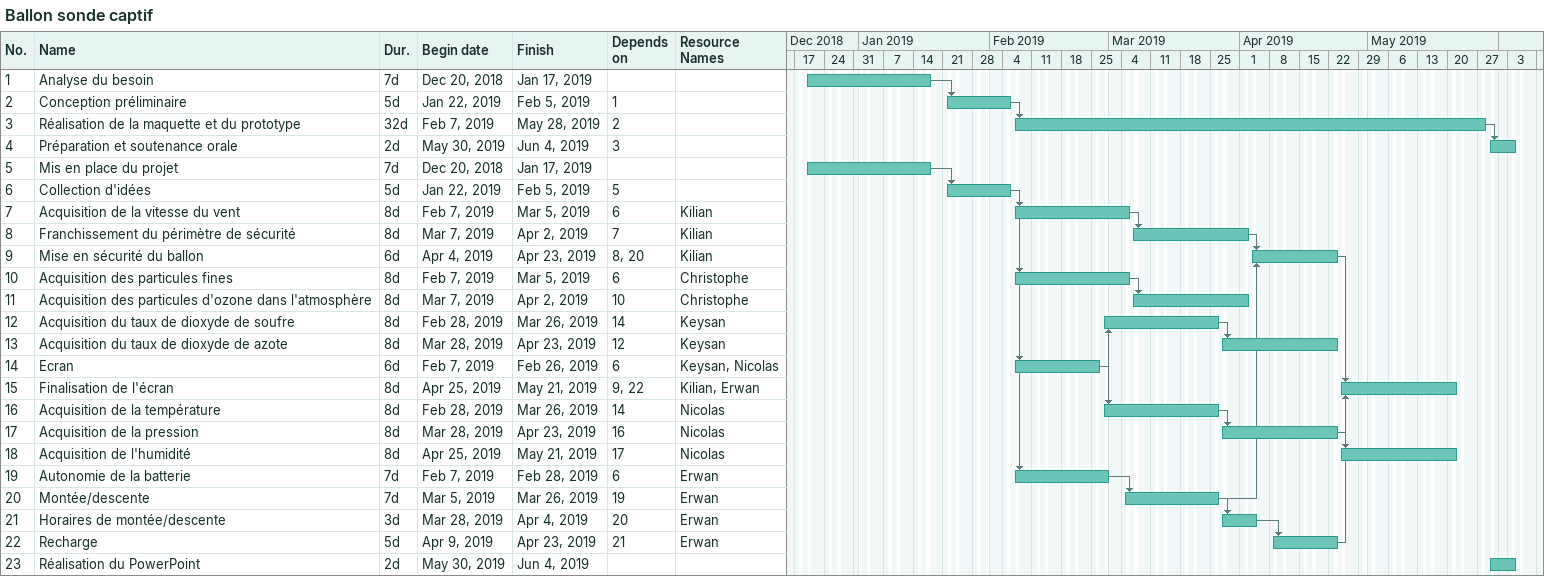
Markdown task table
Ballon sonde captif

| ID | Task | Duration | Start | Finish | Predecessors | Resources |
|---|---|---|---|---|---|---|
| 1 | Analyse du besoin | 7d | 2018-12-20 | 2019-01-17 |  |  |
| 2 | Conception préliminaire | 5d | 2019-01-22 | 2019-02-05 | 1 |  |
| 3 | Réalisation de la maquette et du prototype | 32d | 2019-02-07 | 2019-05-28 | 2 |  |
| 4 | Préparation et soutenance orale | 2d | 2019-05-30 | 2019-06-04 | 3 |  |
| 5 | Mis en place du projet | 7d | 2018-12-20 | 2019-01-17 |  |  |
| 6 | Collection d'idées | 5d | 2019-01-22 | 2019-02-05 | 5 |  |
| 7 | Acquisition de la vitesse du vent | 8d | 2019-02-07 | 2019-03-05 | 6 | Kilian |
| 8 | Franchissement du périmètre de sécurité | 8d | 2019-03-07 | 2019-04-02 | 7 | Kilian |
| 9 | Mise en sécurité du ballon | 6d | 2019-04-04 | 2019-04-23 | 8, 20 | Kilian |
| 10 | Acquisition des particules fines | 8d | 2019-02-07 | 2019-03-05 | 6 | Christophe |
| 11 | Acquisition des particules d'ozone dans l'atmosphère | 8d | 2019-03-07 | 2019-04-02 | 10 | Christophe |
| 12 | Acquisition du taux de dioxyde de soufre | 8d | 2019-02-28 | 2019-03-26 | 14 | Keysan |
| 13 | Acquisition du taux de dioxyde de azote | 8d | 2019-03-28 | 2019-04-23 | 12 | Keysan |
| 14 | Ecran | 6d | 2019-02-07 | 2019-02-26 | 6 | Keysan, Nicolas |
| 15 | Finalisation de l'écran | 8d | 2019-04-25 | 2019-05-21 | 9, 22 | Kilian, Erwan |
| 16 | Acquisition de la température | 8d | 2019-02-28 | 2019-03-26 | 14 | Nicolas |
| 17 | Acquisition de la pression | 8d | 2019-03-28 | 2019-04-23 | 16 | Nicolas |
| 18 | Acquisition de l'humidité | 8d | 2019-04-25 | 2019-05-21 | 17 | Nicolas |
| 19 | Autonomie de la batterie | 7d | 2019-02-07 | 2019-02-28 | 6 | Erwan |
| 20 | Montée/descente | 7d | 2019-03-05 | 2019-03-26 | 19 | Erwan |
| 21 | Horaires de montée/descente | 3d | 2019-03-28 | 2019-04-04 | 20 | Erwan |
| 22 | Recharge | 5d | 2019-04-09 | 2019-04-23 | 21 | Erwan |
| 23 | Réalisation du PowerPoint | 2d | 2019-05-30 | 2019-06-04 |  |  |
